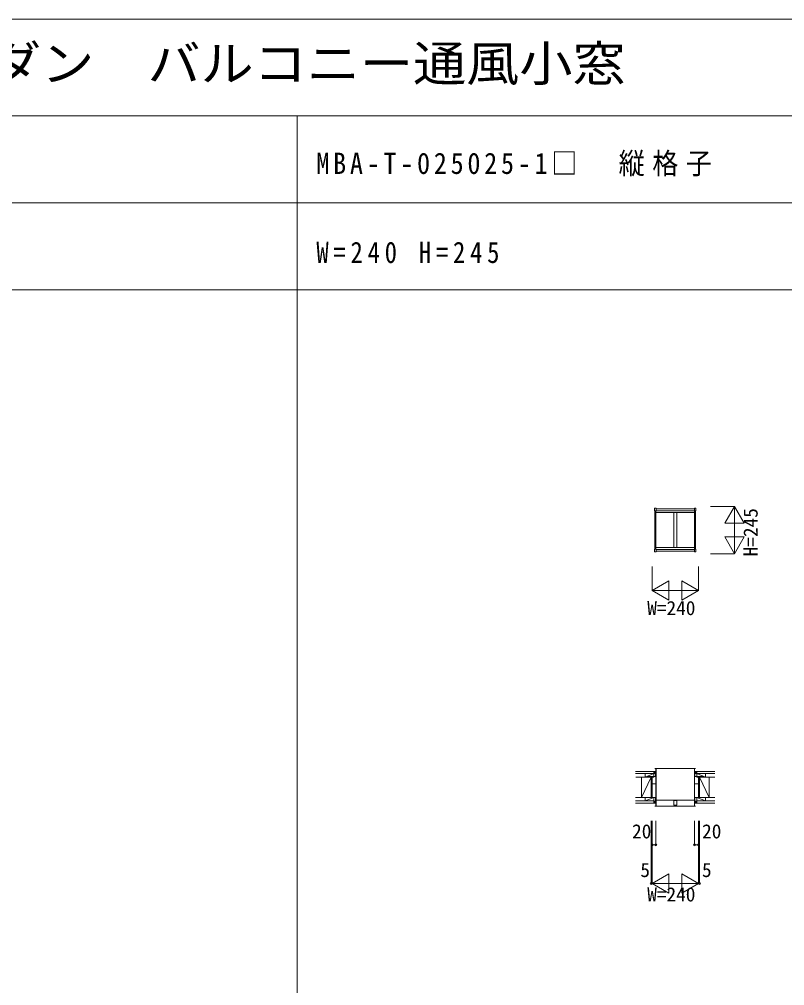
# Model space of a CAD drawing. Units: millimetres, scale not verified. Extents: x -14850 to 12650, y -10500 to 9500.
# Drawn here: x -10888 to -6926, y 4500 to 9500 of the extents above; entities that cross this region are included whole.
import ezdxf
from ezdxf.enums import TextEntityAlignment as Align

# ---------------------------------------------------------------- set-up
doc = ezdxf.new("R2010")
doc.units = ezdxf.units.MM
doc.header["$LTSCALE"] = 50
doc.layers.add('0-0_0', color=7, linetype='Continuous')
for name, color, linetype, lineweight in [('0-1_USER1', 7, 'Continuous', 9), ('0-2_YKK_ZWAK', 2, 'Continuous', 9), ('0-3_YKK_11', 7, 'Continuous', 9), ('0-4_YKK_12', 4, 'Continuous', 9), ('0-5_YSS_K', 4, 'Continuous', 9), ('0-7_YKK_D', 5, 'Continuous', 9)]:
    doc.layers.add(name, color=color, linetype=linetype, lineweight=lineweight)
doc.styles.add('ＭＳ ゴシック', font='')
doc.styles.get('ＭＳ ゴシック').set_extended_font_data('MS Gothic')

msp = doc.modelspace()

# ---------------------------------------------------------------- linework, layer by layer
at = {"layer": '0-1_USER1'}
for p, q in [((-14850, 9500), (12650, 9500)), ((-14850, 9000), (12150, 9000)), ((-9450, -10500), (-9450, 9000)), ((-14850, 8550), (12150, 8550)), ((-14850, 8100), (12150, 8100))]:
    msp.add_line(p, q, dxfattribs=at)
at = {"layer": '0-2_YKK_ZWAK'}
for p, q in [((-7185.33, 6980.14), (-7310.33, 6980.14)), ((-7185.33, 6980.14), (-7235.33, 6893.54)), ((-7185.33, 6980.14), (-7185.33, 6735.14)), ((-7185.33, 6980.14), (-7135.33, 6893.54)), ((-7135.33, 6893.54), (-7235.33, 6893.54)), ((-7235.33, 6821.74), (-7135.33, 6821.74)), ((-7185.33, 6735.14), (-7235.33, 6821.74)), ((-7185.33, 6735.14), (-7135.33, 6821.74)), ((-7185.33, 6735.14), (-7310.33, 6735.14)), ((-7612.13, 6669.64), (-7612.13, 6544.64)), ((-7612.13, 6544.64), (-7525.53, 6594.64)), ((-7525.53, 6494.64), (-7525.53, 6594.64)), ((-7458.73, 6594.64), (-7458.73, 6494.64)), ((-7612.13, 6544.64), (-7525.53, 6494.64)), ((-7612.13, 6544.64), (-7372.13, 6544.64)), ((-7372.13, 6544.64), (-7458.73, 6494.64)), ((-7617.13, 5352.95), (-7617.13, 5027.95)), ((-7612.13, 5352.95), (-7612.13, 5027.95)), ((-7592.13, 5352.95), (-7592.13, 5227.95)), ((-7392.13, 5352.95), (-7392.13, 5227.95)), ((-7372.13, 5352.95), (-7372.13, 5027.95)), ((-7367.13, 5352.95), (-7367.13, 5027.95)), ((-7612.13, 5227.95), (-7592.13, 5227.95)), ((-7392.13, 5227.95), (-7372.13, 5227.95)), ((-7612.13, 5027.95), (-7525.53, 5077.95)), ((-7525.53, 4977.95), (-7525.53, 5077.95)), ((-7617.13, 5027.95), (-7612.13, 5027.95)), ((-7612.13, 5027.95), (-7525.53, 4977.95)), ((-7612.13, 5027.95), (-7372.13, 5027.95)), ((-7372.13, 5027.95), (-7458.73, 4977.95)), ((-7372.13, 5027.95), (-7367.13, 5027.95))]:
    msp.add_line(p, q, dxfattribs=at)
for points in [[(-7372.13, 6669.64), (-7372.13, 6544.64), (-7458.73, 6594.64)], [(-7372.13, 5027.95), (-7458.73, 5077.95), (-7458.73, 4977.95)]]:
    msp.add_lwpolyline(points, dxfattribs=at)
for centre in [(-7612.13, 5227.95), (-7592.13, 5227.95), (-7392.13, 5227.95), (-7372.13, 5227.95), (-7617.13, 5027.95), (-7367.13, 5027.95)]:
    msp.add_circle(centre, 5, dxfattribs=at)
at = {"layer": '0-3_YKK_11'}
for p, q in [((-7603.63, 5608.95), (-7697.13, 5608.95)), ((-7603.63, 5608.95), (-7603.63, 5578.95)), ((-7380.63, 5608.95), (-7287.13, 5608.95)), ((-7380.63, 5608.95), (-7380.63, 5578.95)), ((-7603.63, 5596.95), (-7697.13, 5596.95)), ((-7617.13, 5578.95), (-7696.5, 5578.95)), ((-7648.63, 5578.95), (-7603.63, 5596.95)), ((-7648.63, 5596.95), (-7603.63, 5596.95)), ((-7648.63, 5596.95), (-7648.63, 5578.95)), ((-7603.63, 5578.95), (-7648.63, 5578.95)), ((-7617.13, 5473.95), (-7617.13, 5578.95)), ((-7612.13, 5578.95), (-7617.13, 5578.95)), ((-7612.13, 5473.95), (-7612.13, 5578.95)), ((-7603.63, 5596.95), (-7603.63, 5581.55)), ((-7603.63, 5594.95), (-7603.63, 5584.95)), ((-7603.63, 5581.95), (-7593.63, 5581.95)), ((-7593.63, 5581.95), (-7593.63, 5597.94)), ((-7390.63, 5581.95), (-7390.63, 5597.94)), ((-7380.63, 5581.95), (-7390.63, 5581.95)), ((-7380.63, 5596.95), (-7287.13, 5596.95)), ((-7380.63, 5596.95), (-7380.63, 5581.55)), ((-7335.63, 5596.95), (-7380.63, 5596.95)), ((-7380.63, 5594.95), (-7380.63, 5584.95)), ((-7367.13, 5473.95), (-7372.13, 5578.95)), ((-7372.13, 5473.95), (-7372.13, 5578.95)), ((-7372.13, 5578.95), (-7367.13, 5578.95)), ((-7367.13, 5578.95), (-7367.13, 5473.95)), ((-7367.13, 5473.95), (-7367.13, 5578.95)), ((-7367.13, 5578.95), (-7287.76, 5578.95)), ((-7335.63, 5596.95), (-7335.63, 5578.95)), ((-7603.63, 5455.95), (-7697.13, 5455.95)), ((-7648.63, 5455.95), (-7603.63, 5473.95)), ((-7603.63, 5473.95), (-7648.63, 5473.95)), ((-7648.63, 5473.95), (-7648.63, 5455.95)), ((-7648.63, 5455.95), (-7603.63, 5455.95)), ((-7617.13, 5473.95), (-7612.13, 5473.95)), ((-7603.63, 5473.95), (-7593.63, 5473.95)), ((-7603.63, 5455.95), (-7603.63, 5473.95)), ((-7603.63, 5457.95), (-7603.63, 5467.95)), ((-7593.63, 5473.95), (-7593.63, 5454.94)), ((-7380.63, 5473.95), (-7390.63, 5473.95)), ((-7390.63, 5473.95), (-7390.63, 5454.94)), ((-7380.63, 5455.95), (-7380.63, 5473.95)), ((-7380.63, 5473.95), (-7335.63, 5473.95)), ((-7335.63, 5455.95), (-7380.63, 5473.95)), ((-7380.63, 5457.95), (-7380.63, 5467.95)), ((-7380.63, 5455.95), (-7287.13, 5455.95)), ((-7335.63, 5455.95), (-7380.63, 5455.95)), ((-7367.13, 5473.95), (-7372.13, 5473.95)), ((-7367.13, 5473.95), (-7286.6, 5473.95)), ((-7317.13, 5473.95), (-7367.13, 5473.95)), ((-7335.63, 5473.95), (-7335.63, 5455.95)), ((-7697.13, 5443.95), (-7603.63, 5443.95)), ((-7287.13, 5443.95), (-7380.63, 5443.95))]:
    msp.add_line(p, q, dxfattribs=at)
for points in [[(-7667.13, 5578.95), (-7667.13, 5473.95), (-7617.13, 5578.95)], [(-7617.13, 5578.95), (-7617.13, 5473.95), (-7612.13, 5578.95)], [(-7380.63, 5578.95), (-7335.63, 5578.95), (-7380.63, 5596.95)], [(-7317.13, 5578.95), (-7317.13, 5473.95), (-7367.13, 5578.95)], [(-7667.13, 5473.95), (-7617.13, 5473.95), (-7697.66, 5473.95)]]:
    msp.add_lwpolyline(points, dxfattribs=at)
at = {"layer": '0-4_YKK_12'}
for p, q in [((-7598.93, 6969.14), (-7598.93, 6956.64)), ((-7597.43, 6956.14), (-7598.43, 6956.14)), ((-7592.93, 6970.64), (-7597.43, 6970.64)), ((-7597.43, 6956.14), (-7591.93, 6956.14)), ((-7597.13, 6759.14), (-7597.13, 6956.14)), ((-7592.13, 6759.14), (-7592.13, 6956.14)), ((-7591.43, 6956.64), (-7591.43, 6969.14)), ((-7392.83, 6967.64), (-7591.43, 6967.64)), ((-7392.83, 6957.64), (-7591.43, 6957.64)), ((-7392.83, 6956.64), (-7392.83, 6969.14)), ((-7386.83, 6956.14), (-7392.33, 6956.14)), ((-7392.13, 6759.14), (-7392.13, 6956.14)), ((-7391.33, 6970.64), (-7386.83, 6970.64)), ((-7387.13, 6759.14), (-7387.13, 6956.14)), ((-7386.83, 6956.14), (-7385.83, 6956.14)), ((-7385.33, 6969.14), (-7385.33, 6956.64)), ((-7592.13, 6948.14), (-7392.13, 6948.14)), ((-7499.63, 6948.14), (-7499.63, 6767.14)), ((-7484.63, 6948.14), (-7484.63, 6767.14)), ((-7598.93, 6746.14), (-7598.93, 6758.64)), ((-7597.43, 6759.14), (-7598.43, 6759.14)), ((-7597.43, 6759.14), (-7591.93, 6759.14)), ((-7392.83, 6767.14), (-7591.43, 6767.14)), ((-7591.43, 6758.64), (-7591.43, 6746.14)), ((-7392.83, 6757.64), (-7591.43, 6757.64)), ((-7392.83, 6758.64), (-7392.83, 6746.14)), ((-7386.83, 6759.14), (-7392.33, 6759.14)), ((-7386.83, 6759.14), (-7385.83, 6759.14)), ((-7385.33, 6746.14), (-7385.33, 6758.64)), ((-7592.93, 6744.64), (-7597.43, 6744.64)), ((-7392.83, 6747.64), (-7591.43, 6747.64)), ((-7391.33, 6744.64), (-7386.83, 6744.64))]:
    msp.add_line(p, q, dxfattribs=at)
for centre, radius, start, end in [((-7597.43, 6969.14), 1.5, 90, 180), ((-7598.43, 6956.64), 0.5, 180, 270), ((-7592.93, 6969.14), 1.5, 0, 90), ((-7591.93, 6956.64), 0.5, 270, 0), ((-7391.33, 6969.14), 1.5, 90, 180), ((-7392.33, 6956.64), 0.5, 180, 270), ((-7386.83, 6969.14), 1.5, 0, 90), ((-7385.83, 6956.64), 0.5, 270, 0), ((-7598.43, 6758.64), 0.5, 90, 180), ((-7591.93, 6758.64), 0.5, 0, 90), ((-7392.33, 6758.64), 0.5, 90, 180), ((-7385.83, 6758.64), 0.5, 0, 90), ((-7597.43, 6746.14), 1.5, 180, 270), ((-7592.93, 6746.14), 1.5, 270, 0), ((-7391.33, 6746.14), 1.5, 180, 270), ((-7386.83, 6746.14), 1.5, 270, 0)]:
    msp.add_arc(centre, radius, start, end, dxfattribs=at)
at = {"layer": '0-5_YSS_K'}
for p, q in [((-7597.13, 5624.44), (-7592.13, 5624.44)), ((-7592.13, 5624.44), (-7592.13, 5428.45)), ((-7591.38, 5623.95), (-7392.88, 5623.95)), ((-7591.38, 5428.94), (-7591.38, 5623.95)), ((-7392.88, 5623.95), (-7392.88, 5428.94)), ((-7392.13, 5624.44), (-7392.13, 5428.45)), ((-7387.13, 5624.44), (-7392.13, 5624.44)), ((-7637.13, 5581.55), (-7592.13, 5581.55)), ((-7637.13, 5578.95), (-7637.13, 5581.55)), ((-7624.33, 5578.95), (-7624.33, 5581.55)), ((-7347.13, 5581.55), (-7392.13, 5581.55)), ((-7359.93, 5578.95), (-7359.93, 5581.55)), ((-7347.13, 5578.95), (-7347.13, 5581.55)), ((-7612.13, 5543.95), (-7592.13, 5543.95)), ((-7612.13, 5539.45), (-7612.13, 5543.95)), ((-7372.13, 5543.95), (-7392.13, 5543.95)), ((-7372.13, 5539.45), (-7372.13, 5543.95)), ((-7612.13, 5473.95), (-7612.13, 5493.94)), ((-7592.13, 5473.95), (-7612.13, 5473.95)), ((-7591.13, 5459.95), (-7393.13, 5459.95)), ((-7591.13, 5427.95), (-7591.13, 5459.95)), ((-7499.63, 5458.65), (-7484.63, 5458.65)), ((-7484.63, 5458.65), (-7484.63, 5434.65)), ((-7393.13, 5459.95), (-7393.13, 5427.95)), ((-7392.13, 5473.95), (-7372.13, 5473.95)), ((-7372.13, 5473.95), (-7372.13, 5493.94)), ((-7592.13, 5428.45), (-7597.13, 5428.45)), ((-7392.88, 5428.94), (-7591.38, 5428.94)), ((-7393.13, 5427.95), (-7591.13, 5427.95)), ((-7392.13, 5428.45), (-7387.13, 5428.45))]:
    msp.add_line(p, q, dxfattribs=at)
msp.add_lwpolyline([(-7484.63, 5434.65), (-7499.63, 5434.65), (-7499.63, 5458.65)], dxfattribs=at)
at = {"layer": '0-7_YKK_D'}
for p, q in [((-7603.63, 5608.95), (-7603.33, 5608.65)), ((-7603.63, 5601.09), (-7596.07, 5608.65)), ((-7603.63, 5606.74), (-7601.73, 5608.65)), ((-7603.33, 5608.65), (-7593.93, 5608.65)), ((-7601.16, 5597.9), (-7593.63, 5605.43)), ((-7593.63, 5608.95), (-7593.93, 5608.65)), ((-7390.63, 5608.95), (-7390.33, 5608.65)), ((-7383.09, 5597.9), (-7390.63, 5605.43)), ((-7380.93, 5608.65), (-7390.33, 5608.65)), ((-7380.63, 5601.09), (-7388.19, 5608.65)), ((-7380.63, 5606.74), (-7382.53, 5608.65)), ((-7380.63, 5608.95), (-7380.93, 5608.65)), ((-7593.63, 5597.94), (-7603.63, 5597.94)), ((-7595.46, 5597.94), (-7593.63, 5599.78)), ((-7388.8, 5597.94), (-7390.63, 5599.78)), ((-7390.63, 5597.94), (-7380.63, 5597.94)), ((-7603.63, 5443.95), (-7603.63, 5455.95)), ((-7603.63, 5447.46), (-7596.14, 5454.94)), ((-7603.63, 5453.12), (-7601.8, 5454.94)), ((-7593.63, 5454.94), (-7603.63, 5454.94)), ((-7601.19, 5444.24), (-7593.63, 5451.8)), ((-7390.63, 5454.94), (-7380.63, 5454.94)), ((-7383.07, 5444.24), (-7390.63, 5451.8)), ((-7380.63, 5447.46), (-7388.11, 5454.94)), ((-7380.63, 5453.12), (-7382.46, 5454.94)), ((-7380.63, 5443.95), (-7380.63, 5455.95)), ((-7603.63, 5443.95), (-7603.33, 5444.24)), ((-7603.33, 5444.24), (-7593.93, 5444.24)), ((-7595.53, 5444.24), (-7593.63, 5446.15)), ((-7593.63, 5443.95), (-7593.93, 5444.24)), ((-7388.73, 5444.24), (-7390.63, 5446.15)), ((-7390.63, 5443.95), (-7390.33, 5444.24)), ((-7380.93, 5444.24), (-7390.33, 5444.24)), ((-7380.63, 5443.95), (-7380.93, 5444.24))]:
    msp.add_line(p, q, dxfattribs=at)

# ---------------------------------------------------------------- texts
at = {"layer": '0-0_0', "color": 3, "style": 'ＭＳ ゴシック', "width": 1.1}
msp.add_text('ＳＭＤ＿ＢＡ\u3000シンプルモダン\u3000バルコニー通風小窓', height=183.3, dxfattribs=at).set_placement((-14350, 9125), align=Align.BOTTOM_LEFT)
at = {"layer": '0-0_0', "char_height": 110, "attachment_point": 7, "style": 'ＭＳ ゴシック'}
for s, insert in [('\\T1.29;\\W0.9;MBA-T-025025-1□\u3000縦格子', (-9350, 8687.5)), ('\\T1.39;\\W0.85;W=240\\~H=245', (-9350, 8237.5))]:
    msp.add_mtext(s, dxfattribs=dict(at, insert=insert))
at = {"layer": '0-2_YKK_ZWAK', "color": 4, "style": 'ＭＳ ゴシック'}
msp.add_text('H=245', height=73.31, rotation=90, dxfattribs=at).set_placement((-7043.62, 6721.4), align=Align.BOTTOM_LEFT)
for s, p in [('W=240', (-7637.13, 6395.29)), ('20', (-7715.7, 5239.95)), ('20', (-7353.14, 5239.95)), ('5', (-7672.78, 5039.95)), ('5', (-7353.7, 5039.95)), ('W=240', (-7637.13, 4913.76))]:
    msp.add_text(s, height=73.31, dxfattribs=at).set_placement(p, align=Align.BOTTOM_LEFT)

doc.saveas('drawing.dxf')
